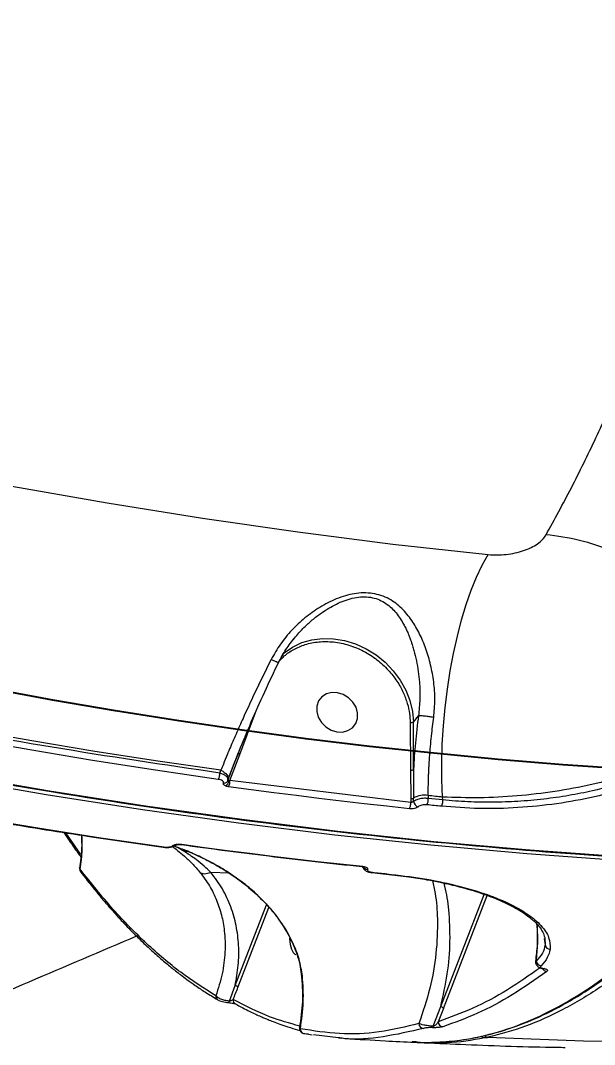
# Model space of a CAD drawing. Header units: millimetres. Extents: x -5609 to 5139, y -3980 to 3221.
# Drawn here: x 2401.5 to 2520.1, y -671.4 to -459.9 of the extents above; entities that cross this region are included whole.
import ezdxf

# ---------------------------------------------------------------- set-up
doc = ezdxf.new("R2010")
doc.units = ezdxf.units.MM
for name, color, linetype in [('DIKOM_ОБЪЕКТ', 7, 'Continuous'), ('DIKOM_РАЗМЕР_ЗОНА', 7, 'Continuous'), ('DIKOM_РАЗМЕР_ОБЪЕКТА', 7, 'Continuous')]:
    doc.layers.add(name, color=color, linetype=linetype)
doc.styles.add('style1', font='arial.ttf', dxfattribs={"width": 0.8})
doc.dimstyles.new('1-50', dxfattribs={"dimtxt": 300, "dimasz": 200, "dimexe": 100, "dimexo": 0, "dimgap": 100, "dimtad": 1, "dimtxsty": 'style1', "dimcen": 200, "dimclrd": 7, "dimclre": 7, "dimclrt": 7, "dimadec": 1, "dimazin": 2, "dimtfac": 1, "dimtmove": 0, "dimatfit": 2, "dimfxl": 0, "dimlwd": 25, "dimlwe": 18, "dimarcsym": 0})

# ---------------------------------------------------------------- blocks, each defined once
blk = doc.blocks.new('A$Cc336a1e3')
at = {"color": 8, "linetype": 'Continuous', "lineweight": 15}
for p, q in [((5266.99, 661.42), (5270.22, 670.09)), ((5234.16, 640.75), (5231, 645.28)), ((5264.8, 636.89), (5260.98, 637.07)), ((5308.47, 609.36), (5317.48, 632.53)), ((5309.04, 608.98), (5318.1, 632.29)), ((5266, 613.72), (5272.49, 630.4)), ((5266.58, 613.34), (5272.99, 629.82)), ((5328.44, 625.98), (5328.36, 626.34)), ((5328.44, 625.98), (5328.39, 626.36)), ((5329.87, 623.45), (5330.05, 622.09)), ((5329.99, 623.44), (5330.05, 622.09)), ((5318.07, 602.87), (5317.54, 602.89))]:
    blk.add_line(p, q, dxfattribs=at)
at = {"color": 7, "linetype": 'Continuous', "lineweight": 15}
for p, q in [((5302.82, 668.12), (5303.87, 669.42)), ((5302.85, 658.33), (5302.82, 668.12)), ((5303.88, 669.42), (5303.87, 669.42)), ((5302.18, 667.98), (5302.21, 658.2)), ((5264.57, 656.25), (5266.7, 661.84)), ((5264.94, 656.07), (5266.99, 661.42)), ((5262.84, 657.58), (5263.05, 658.15)), ((5302.21, 658.2), (5302.27, 652.33)), ((5302.85, 658.33), (5302.88, 652.43)), ((5264.49, 656.04), (5264.44, 655.95)), ((5264.5, 656.06), (5264.49, 656.28)), ((5264.57, 656.25), (5264.5, 656.06)), ((5264.94, 656.07), (5264.68, 655.99)), ((5302.28, 651.52), (5264.94, 656.07)), ((5302.27, 652.33), (5302.28, 651.52)), ((5302.88, 651.73), (5302.88, 652.43)), ((5305.89, 652.93), (5305.9, 652.34)), ((5308.91, 652.03), (5305.9, 652.34)), ((5308.91, 652.03), (5308.84, 652.63)), ((5292.25, 638.26), (5292.2, 638.27)), ((5294.24, 637.03), (5297.18, 636.73)), ((5328.28, 626.7), (5328.35, 626.11)), ((5264.81, 610.5), (5266, 613.72)), ((5306.95, 605.31), (5308.47, 609.36)), ((5309.04, 608.98), (5307.97, 606.24)), ((5279.96, 603.89), (5281.89, 603.56)), ((5281.17, 603.68), (5280.34, 603.78)), ((5287.35, 602.93), (5282.22, 603.55)), ((5287.34, 602.89), (5287.96, 602.85)), ((5303.35, 602.09), (5302.59, 602.11)), ((5303.07, 602), (5303.63, 601.99))]:
    blk.add_line(p, q, dxfattribs=at)
at = {"color": 7, "linetype": 'Continuous', "lineweight": 15, "flags": 128}
for points in [[(4948.63, 800.16), (4967.56, 792.14), (4986.58, 784.43), (5005.69, 777.04), (5024.88, 769.95), (5044.15, 763.19), (5063.49, 756.74), (5082.88, 750.61), (5102.34, 744.81), (5121.84, 739.33), (5141.39, 734.18), (5160.98, 729.35), (5180.59, 724.85), (5200.24, 720.69), (5219.9, 716.85), (5239.57, 713.35), (5259.25, 710.19), (5278.93, 707.36), (5298.61, 704.86), (5318.27, 702.7)], [(5365.81, 638.33), (5346.04, 639.44), (5326.24, 640.89), (5306.41, 642.67), (5286.57, 644.78), (5266.71, 647.22), (5246.84, 649.99), (5226.97, 653.1), (5207.11, 656.53), (5187.26, 660.29), (5167.42, 664.38), (5147.61, 668.79), (5127.82, 673.53), (5108.07, 678.6), (5088.36, 683.98), (5068.7, 689.69), (5049.09, 695.71), (5029.53, 702.05), (5010.05, 708.7), (4990.63, 715.67), (4971.29, 722.94), (4952.03, 730.53)], [(4952.69, 731.35), (4971.95, 723.76), (4991.29, 716.49), (5010.71, 709.52), (5030.2, 702.87), (5049.75, 696.53), (5069.36, 690.51), (5089.02, 684.8), (5108.73, 679.42), (5128.49, 674.35), (5148.27, 669.61), (5168.08, 665.2), (5187.92, 661.11), (5207.77, 657.35), (5227.64, 653.92), (5247.5, 650.81), (5267.37, 648.04), (5287.23, 645.6), (5307.08, 643.49), (5326.9, 641.71), (5346.7, 640.26), (5366.47, 639.15)], [(5308.84, 652.63), (5308.71, 656.17), (5308.7, 659.82), (5308.81, 663.56), (5309.05, 667.35), (5309.4, 671.15), (5309.87, 674.93), (5310.45, 678.66), (5311.13, 682.3), (5311.92, 685.82), (5312.8, 689.19), (5313.76, 692.37), (5314.8, 695.34), (5315.9, 698.06), (5317.06, 700.53), (5318.27, 702.7)], [(5263.05, 658.15), (5250.04, 660.03), (5237.03, 662.06), (5224.03, 664.23), (5211.02, 666.54), (5198.02, 668.99), (5185.03, 671.59), (5172.05, 674.32), (5159.07, 677.19)], [(5262.53, 656.29), (5249.54, 658.17), (5236.55, 660.2), (5223.56, 662.37), (5210.57, 664.68), (5197.59, 667.13), (5184.61, 669.72), (5171.64, 672.45), (5158.68, 675.32)], [(5282.89, 671.43), (5282.87, 670.27), (5283.19, 669.11), (5283.82, 668.03), (5284.72, 667.13), (5285.81, 666.46), (5287, 666.1), (5288.2, 666.06), (5289.31, 666.35), (5290.24, 666.95), (5290.91, 667.8), (5291.27, 668.85), (5291.3, 670), (5290.98, 671.16), (5290.34, 672.24), (5289.44, 673.15), (5288.35, 673.81), (5287.16, 674.18), (5285.96, 674.22), (5284.85, 673.93), (5283.92, 673.33), (5283.25, 672.47), (5282.89, 671.43)], [(5147.41, 661.37), (5160.37, 658.51), (5173.34, 655.78), (5186.31, 653.19), (5199.3, 650.74), (5212.28, 648.43), (5225.27, 646.26), (5238.27, 644.23), (5251.26, 642.34)], [(5263.05, 658.15), (5263.43, 657.95), (5263.77, 657.72), (5264.06, 657.48), (5264.3, 657.22), (5264.47, 656.96), (5264.57, 656.71), (5264.61, 656.47), (5264.57, 656.25)], [(5302, 650.22), (5297.34, 650.73), (5292.67, 651.25), (5288, 651.79), (5283.33, 652.35), (5278.65, 652.93), (5273.98, 653.52), (5269.31, 654.14), (5264.64, 654.77)], [(5308.84, 652.63), (5308.47, 652.67), (5308.11, 652.71), (5307.74, 652.75), (5307.37, 652.78), (5307, 652.82), (5306.63, 652.86), (5306.26, 652.9), (5305.89, 652.93)], [(5308.64, 650.73), (5308.27, 650.77), (5307.89, 650.81), (5307.51, 650.85), (5307.13, 650.88), (5306.76, 650.92), (5306.38, 650.96), (5306, 651), (5305.63, 651.04)], [(5255.02, 642.88), (5259.69, 642.24), (5264.37, 641.63), (5269.04, 641.03), (5273.71, 640.46), (5278.38, 639.9), (5283.05, 639.36), (5287.72, 638.83), (5292.39, 638.33)], [(5294.35, 637.1), (5294.73, 637.06), (5295.11, 637.02), (5295.48, 636.98), (5295.86, 636.94), (5296.24, 636.9), (5296.61, 636.86), (5296.99, 636.83), (5297.37, 636.79)], [(5318.23, 603.04), (5337.98, 602.31), (5357.73, 601.95), (5377.48, 601.95), (5397.21, 602.32), (5416.92, 603.05), (5436.61, 604.15), (5456.27, 605.61), (5475.9, 607.44), (5495.48, 609.63), (5515.01, 612.18), (5534.49, 615.1), (5553.91, 618.37), (5573.27, 622.01), (5592.55, 626.01), (5592.69, 626.03)], [(5277.24, 623.53), (5277.25, 623.39), (5277.38, 622.22), (5277.62, 621.25), (5277.96, 620.55), (5278.37, 620.18), (5278.57, 620.13)], [(5262.49, 610.73), (5262.38, 610.8), (5262.37, 610.81)], [(5266.12, 609.88), (5266.07, 609.9), (5266.06, 609.91)]]:
    blk.add_lwpolyline(points, dxfattribs=at)
at = {"color": 8, "linetype": 'Continuous', "lineweight": 15, "flags": 128}
for points in [[(5275.76, 682.13), (5276.11, 682.43), (5277.83, 683.61), (5279.75, 684.51), (5281.84, 685.11), (5284.04, 685.38), (5286.31, 685.33), (5288.6, 684.95), (5290.87, 684.25), (5293.05, 683.26), (5295.11, 681.98), (5297, 680.45), (5298.68, 678.7), (5300.11, 676.77), (5301.26, 674.7), (5302.1, 672.54), (5302.63, 670.33), (5302.82, 668.12)], [(5254.25, 642.91), (5254.27, 642.85), (5254.29, 642.83), (5254.3, 642.82)], [(5329.84, 617.22), (5329.7, 617.19), (5329.64, 617.2)]]:
    blk.add_lwpolyline(points, dxfattribs=at)
at = {"color": 7, "linetype": 'Continuous', "lineweight": 15}
for centre, radius, start, end in [((5325.83, 659.06), 47.91, 67.9378, 84.7159), ((5302.39, 658.96), 0.776, 257.094, 306.7249), ((5263.33, 656.13), 1.36, 299.1014, 354.1106), ((5264.81, 656.21), 0.253, 170.3221, 236.6829), ((5262.49, 655.96), 2.45, 331.0065, 2.5652), ((5302.44, 653.18), 0.872, 259.0004, 300.0601), ((5305.06, 648.66), 4.36, 78.9848, 120.0802), ((5304.09, 651.81), 1.21, 183.7751, 257.0348), ((5303.57, 652.14), 2.33, 331.7554, 4.7908), ((5297.25, 636.86), 0.143, 244.0533, 329.1755), ((5331.04, 622.22), 0.999, 187.2774, 272.8266), ((5329.27, 618.87), 1.06, 185.9864, 266.9635), ((5266, 613.08), 0.637, 24.1323, 89.4186), ((5308.46, 608.72), 0.638, 24.1515, 89.4077), ((5304.99, 605.87), 1.01, 180.8149, 264.605), ((5306.36, 605.36), 0.593, 325.7613, 355.9062), ((5308.99, 606.22), 1.02, 178.7758, 264.6711), ((5280.39, 604.67), 0.885, 240.7163, 266.4723)]:
    blk.add_arc(centre, radius, start, end, dxfattribs=at)
at = {"color": 8, "linetype": 'Continuous', "lineweight": 15}
for centre, radius, start, end in [((5267.15, 661.9), 0.504, 199.7352, 250.8312), ((5292.25, 638.42), 0.163, 271.6045, 327.1306), ((5293.4, 638.79), 1.08, 211.3905, 268.1043), ((5330.46, 617.69), 1.06, 205.8784, 265.3626), ((5262.97, 611.52), 0.931, 175.4451, 230.2067), ((5266.51, 610.72), 0.925, 172.6262, 240.5128), ((5280.45, 604.74), 0.978, 177.695, 239.7271)]:
    blk.add_arc(centre, radius, start, end, dxfattribs=at)
at = {"color": 7, "linetype": 'Continuous', "lineweight": 15}
for points, knots in [([(5330.24, 706.77), (5331.99, 709.97), (5335.49, 716.35), (5340.55, 726.69), (5345.46, 737.52), (5350.2, 748.89), (5354.37, 759.71), (5358, 769.81), (5361.14, 779.06), (5364.17, 788.51), (5367.09, 798.16), (5369.9, 807.98), (5372.59, 817.96), (5375.9, 831), (5379.69, 847.28), (5383.77, 866.94), (5387.43, 886.86), (5390.21, 904.14), (5392.3, 918.59), (5393.83, 930.13), (5395.22, 941.68), (5396.49, 953.21), (5397.62, 964.73), (5398.62, 976.21), (5399.58, 988.67), (5400.45, 1002.1), (5401.19, 1016.47), (5401.74, 1030.71), (5402.1, 1044.8), (5402.28, 1058.71), (5402.28, 1072.7), (5402.09, 1086.75), (5401.71, 1100.83), (5401.15, 1114.67), (5400.42, 1128.26), (5399.51, 1141.58), (5398.24, 1157.12), (5396.48, 1174.71), (5394.08, 1194.1), (5391.32, 1212.76), (5388.19, 1230.8), (5384.71, 1248.19), (5380.83, 1265.02), (5376.62, 1281.23), (5373.52, 1291.41), (5371.96, 1296.5)], [0, 0, 0, 0, 0.025182, 0.050256, 0.075225, 0.100087, 0.124843, 0.143028, 0.161119, 0.179116, 0.197018, 0.214827, 0.232542, 0.250163, 0.282871, 0.315161, 0.347035, 0.378492, 0.396282, 0.413936, 0.431453, 0.448835, 0.466081, 0.48319, 0.500164, 0.52159, 0.542805, 0.563806, 0.584596, 0.605174, 0.625539, 0.646846, 0.667953, 0.688858, 0.709563, 0.730066, 0.750369, 0.782153, 0.81358, 0.844649, 0.875361, 0.906467, 0.937368, 0.968702, 1, 1, 1, 1]), ([(5454.18, 1256.31), (5455.3, 1250.24), (5457.53, 1238.09), (5460.43, 1219.09), (5463, 1199.56), (5465.18, 1179.51), (5466.95, 1159.46), (5468.32, 1139.48), (5469.32, 1119.65), (5469.86, 1103.1), (5470.12, 1089.99), (5470.23, 1080.4), (5470.26, 1070.76), (5470.21, 1061.1), (5470.04, 1047.81), (5469.61, 1030.77), (5468.73, 1009.9), (5467.47, 988.75), (5465.82, 967.39), (5463.82, 946.37), (5461.49, 925.74), (5458.84, 905.56), (5456.5, 889.93), (5454.69, 878.78), (5453.55, 872.03), (5452.36, 865.3), (5451.13, 858.59), (5449.86, 851.9), (5448.55, 845.23), (5446.37, 834.58), (5443.19, 820.04), (5438.81, 801.88), (5434.09, 784.05), (5429.02, 766.62), (5423.74, 750.04), (5418.26, 734.33), (5412.62, 719.51), (5407.91, 708.2), (5404.28, 700.02), (5401.84, 694.71), (5399.35, 689.51), (5396.83, 684.42), (5394.26, 679.44), (5390.34, 672.13), (5384.98, 662.83), (5378.1, 652.1), (5371.04, 642.29), (5363.82, 633.46), (5356.46, 625.64), (5348.97, 618.86), (5341.39, 613.15), (5333.72, 608.58), (5325.99, 605.07), (5320.82, 603.72), (5318.23, 603.04)], [0, 0, 0, 0, 0.024819, 0.049681, 0.074585, 0.099531, 0.12452, 0.147882, 0.17128, 0.194715, 0.205777, 0.216847, 0.227925, 0.239011, 0.250105, 0.273561, 0.297359, 0.321499, 0.345981, 0.370806, 0.394284, 0.418061, 0.442135, 0.45031, 0.458518, 0.466761, 0.475037, 0.483347, 0.49169, 0.500068, 0.523695, 0.547624, 0.571855, 0.596389, 0.621225, 0.644678, 0.668395, 0.692375, 0.701869, 0.711403, 0.720978, 0.730593, 0.74025, 0.749946, 0.774408, 0.798991, 0.823695, 0.848519, 0.873464, 0.89853, 0.923716, 0.949023, 0.974451, 1, 1, 1, 1]), ([(4765.74, 823.51), (4767.12, 822.69), (4769.48, 821.3), (4772.54, 819.52), (4774.91, 818.14), (4778.55, 816.03), (4785.51, 812.03), (4798.99, 804.42), (4816.76, 794.71), (4837.11, 784.04), (4861.96, 771.49), (4892.26, 757.04), (4926.85, 741.74), (4960.47, 727.94), (4993.03, 715.55), (5025.81, 704.05), (5058.97, 693.37), (5092.49, 683.54), (5126.35, 674.6), (5160.32, 666.62), (5194.35, 659.59), (5229.57, 653.32), (5265.93, 647.93), (5301.91, 643.74), (5330.19, 641.27), (5346.58, 640.17), (5352.58, 639.81), (5354.34, 639.71), (5356.3, 639.6), (5358.83, 639.46), (5362.24, 639.27), (5364.82, 639.15), (5366.27, 639.08)], [0, 0, 0, 0, 0.007395, 0.012651, 0.01635, 0.020071, 0.032042, 0.053428, 0.091616, 0.125713, 0.15981, 0.220696, 0.281581, 0.335944, 0.390306, 0.444669, 0.499032, 0.554384, 0.609735, 0.665086, 0.720438, 0.77579, 0.836676, 0.897563, 0.951144, 0.97472, 0.977721, 0.980527, 0.983306, 0.987344, 0.992909, 1, 1, 1, 1]), ([(5318.27, 702.7), (5318.88, 702.66), (5320.1, 702.58), (5322, 702.7), (5323.86, 703), (5325.61, 703.48), (5327.18, 704.12), (5328.52, 704.9), (5329.59, 705.79), (5330.03, 706.44), (5330.24, 706.77)], [0, 0, 0, 0, 0.129652, 0.258112, 0.38552, 0.510893, 0.635314, 0.757503, 0.879212, 1, 1, 1, 1]), ([(5307.04, 669.09), (5307.15, 670.31), (5307.36, 672.77), (5307.09, 676.43), (5306.45, 679.94), (5305.47, 683.26), (5304.17, 686.35), (5302.54, 689.17), (5300.49, 691.66), (5298.31, 693.35), (5296.19, 694.28), (5294.42, 694.71), (5292.55, 694.83), (5290.64, 694.65), (5288.74, 694.21), (5286.91, 693.57), (5285.15, 692.75), (5282.94, 691.51), (5280.39, 689.68), (5277.66, 687.12), (5275.27, 684.26), (5274.05, 682.1), (5273.44, 681.03)], [0, 0, 0, 0, 0.060849, 0.122027, 0.182972, 0.244653, 0.306473, 0.368867, 0.431755, 0.495552, 0.528769, 0.560444, 0.592788, 0.62531, 0.656247, 0.689522, 0.721149, 0.752629, 0.815303, 0.877013, 0.938732, 1, 1, 1, 1]), ([(5274.82, 680.1), (5275.29, 681.01), (5276.23, 682.83), (5277.48, 684.46), (5278.1, 685.28)], [0, 0, 0, 0, 0.496522, 1, 1, 1, 1]), ([(5273.44, 681.03), (5272.8, 679.75), (5271.52, 677.18), (5269.63, 673.25), (5268.17, 670.07), (5267.08, 667.66), (5266.37, 666.04), (5265.68, 664.47), (5265.01, 662.9), (5264.3, 661.23), (5263.64, 659.62), (5263.22, 658.57), (5263.05, 658.15)], [0, 0, 0, 0, 0.162667, 0.327658, 0.49978, 0.569176, 0.640972, 0.711064, 0.777183, 0.851699, 0.939188, 1, 1, 1, 1]), ([(5264.6, 656.36), (5265.32, 658.25), (5266.77, 662.04), (5269.32, 668.12), (5272.08, 674.34), (5274.06, 678.49), (5275.05, 680.56)], [0, 0, 0, 0, 0.250244, 0.499809, 0.750853, 1, 1, 1, 1]), ([(5262.84, 657.58), (5251.3, 659.29), (5228.22, 662.72), (5193.61, 669.06), (5170.59, 674.09), (5159.08, 676.6)], [0, 0, 0, 0, 0.333328, 0.666673, 1, 1, 1, 1]), ([(5302.82, 668.12), (5302.79, 668.09), (5302.73, 668.04), (5302.57, 667.99), (5302.37, 667.96), (5302.24, 667.97), (5302.18, 667.98)], [0, 0, 0, 0, 0.250007, 0.499908, 0.749762, 1, 1, 1, 1]), ([(5303.87, 669.42), (5303.64, 667.54), (5303.18, 663.79), (5302.96, 660.15), (5302.85, 658.33)], [0, 0, 0, 0, 0.501782, 1, 1, 1, 1]), ([(5307.04, 669.09), (5306.73, 669.13), (5306.25, 669.2), (5305.6, 669.28), (5304.99, 669.35), (5304.46, 669.4), (5304.07, 669.42), (5303.94, 669.42), (5303.88, 669.42)], [0, 0, 0, 0, 0.239267, 0.368256, 0.500147, 0.733949, 0.865048, 1, 1, 1, 1]), ([(5305.89, 652.93), (5305.89, 652.93), (5305.89, 652.93), (5305.89, 652.94), (5305.89, 652.94), (5305.89, 652.94), (5305.89, 652.96), (5305.89, 653.04), (5305.89, 653.35), (5305.9, 654.05), (5305.92, 655.26), (5305.95, 656.54), (5306, 657.71), (5306.04, 658.57), (5306.09, 659.37), (5306.13, 660.11), (5306.22, 661.34), (5306.35, 663.03), (5306.56, 665.17), (5306.79, 667.18), (5306.96, 668.47), (5307.04, 669.09)], [0, 0, 0, 0, 0.000007, 0.000021, 0.000078, 0.000278, 0.001048, 0.004041, 0.01587, 0.062901, 0.141095, 0.250448, 0.308203, 0.36196, 0.411716, 0.457472, 0.499225, 0.637929, 0.767624, 0.888317, 1, 1, 1, 1]), ([(5365.83, 664.18), (5364.16, 662.94), (5360.82, 660.45), (5354.62, 657.29), (5347.75, 654.65), (5340.28, 652.59), (5332.45, 651.15), (5324.42, 650.35), (5316.37, 650.14), (5311.22, 650.53), (5308.64, 650.73)], [0, 0, 0, 0, 0.125029, 0.249835, 0.375001, 0.499594, 0.624844, 0.749303, 0.874745, 1, 1, 1, 1]), ([(5364.91, 665.2), (5363.79, 664.5), (5361.59, 663.1), (5357.8, 661.19), (5353.02, 659.13), (5347.03, 657.06), (5339.73, 655.14), (5332.08, 653.7), (5324.26, 652.79), (5316.4, 652.36), (5311.37, 652.54), (5308.84, 652.63)], [0, 0, 0, 0, 0.085293, 0.168532, 0.249716, 0.375479, 0.499384, 0.624224, 0.749129, 0.873718, 1, 1, 1, 1]), ([(5364.91, 665.2), (5363.27, 663.98), (5360, 661.54), (5353.97, 658.46), (5347.25, 655.86), (5340.81, 654.08), (5334.9, 652.9), (5329.72, 652.16), (5324.47, 651.7), (5319.23, 651.52), (5314.03, 651.59), (5310.63, 651.88), (5308.91, 652.03)], [0, 0, 0, 0, 0.12492, 0.249631, 0.372714, 0.49926, 0.58008, 0.663353, 0.749097, 0.83025, 0.91388, 1, 1, 1, 1]), ([(5147.28, 661.31), (5152.95, 660.04), (5164.58, 657.45), (5182.18, 653.86), (5200.06, 650.45), (5217.97, 647.32), (5234.99, 644.58), (5246.05, 643.01), (5251.12, 642.29)], [0, 0, 0, 0, 0.164357, 0.336446, 0.508671, 0.68102, 0.853491, 1, 1, 1, 1]), ([(5262.53, 656.29), (5262.57, 656.35), (5262.66, 656.49), (5262.76, 656.83), (5262.83, 657.22), (5262.84, 657.46), (5262.84, 657.58)], [0, 0, 0, 0, 0.240569, 0.499968, 0.759358, 1, 1, 1, 1]), ([(5263.58, 655.53), (5263.6, 655.61), (5263.62, 655.78), (5263.39, 656.01), (5263.03, 656.19), (5262.7, 656.25), (5262.53, 656.29)], [0, 0, 0, 0, 0.250094, 0.500056, 0.749934, 1, 1, 1, 1]), ([(5263.99, 654.95), (5263.91, 654.99), (5263.76, 655.06), (5263.62, 655.21), (5263.55, 655.36), (5263.57, 655.47), (5263.58, 655.53)], [0, 0, 0, 0, 0.249542, 0.499665, 0.75024, 1, 1, 1, 1]), ([(5263.58, 655.53), (5263.68, 655.53), (5263.88, 655.53), (5264.16, 655.64), (5264.38, 655.82), (5264.46, 655.98), (5264.5, 656.06)], [0, 0, 0, 0, 0.243996, 0.499974, 0.755906, 1, 1, 1, 1]), ([(5264.68, 655.99), (5264.64, 655.99), (5264.58, 655.98), (5264.52, 655.99), (5264.49, 656.02), (5264.49, 656.05), (5264.5, 656.06)], [0, 0, 0, 0, 0.287581, 0.534586, 0.777227, 1, 1, 1, 1]), ([(5264.64, 654.77), (5264.52, 654.79), (5264.27, 654.83), (5264.08, 654.91), (5263.99, 654.95)], [0, 0, 0, 0, 0.502259, 1, 1, 1, 1]), ([(5302, 650.22), (5302.04, 650.29), (5302.13, 650.43), (5302.22, 650.77), (5302.28, 651.16), (5302.28, 651.41), (5302.28, 651.52)], [0, 0, 0, 0, 0.240509, 0.499993, 0.759438, 1, 1, 1, 1]), ([(5302.88, 651.73), (5302.85, 651.7), (5302.81, 651.66), (5302.72, 651.61), (5302.62, 651.58), (5302.52, 651.55), (5302.4, 651.53), (5302.33, 651.53), (5302.28, 651.52)], [0, 0, 0, 0, 0.209097, 0.344425, 0.499849, 0.655821, 0.791394, 1, 1, 1, 1]), ([(5305.9, 652.34), (5305.64, 652.36), (5305.07, 652.4), (5304.29, 652.31), (5303.71, 652.16), (5303.25, 651.98), (5303.02, 651.82), (5302.88, 651.73)], [0, 0, 0, 0, 0.226889, 0.499337, 0.652317, 0.78687, 1, 1, 1, 1]), ([(5308.64, 650.73), (5308.68, 650.8), (5308.76, 650.94), (5308.86, 651.28), (5308.92, 651.67), (5308.91, 651.91), (5308.91, 652.03)], [0, 0, 0, 0, 0.24064, 0.500045, 0.759411, 1, 1, 1, 1]), ([(5303.81, 650.63), (5303.71, 650.56), (5303.51, 650.42), (5303.05, 650.27), (5302.52, 650.19), (5302.18, 650.21), (5302, 650.22)], [0, 0, 0, 0, 0.250167, 0.500197, 0.750078, 1, 1, 1, 1]), ([(5305.63, 651.04), (5305.45, 651.05), (5305.11, 651.07), (5304.58, 650.99), (5304.12, 650.84), (5303.92, 650.7), (5303.81, 650.63)], [0, 0, 0, 0, 0.249913, 0.499804, 0.749824, 1, 1, 1, 1]), ([(5230.6, 645.34), (5230.98, 644.78), (5231.94, 643.35), (5233.1, 641.66), (5233.91, 640.56), (5234.11, 640.28)], [0, 0, 0, 0, 0.322969, 0.826723, 1, 1, 1, 1]), ([(5234.24, 644.76), (5234.28, 643.85), (5234.38, 641.58), (5234.05, 639.27), (5233.86, 637.9)], [0, 0, 0, 0, 0.403821, 1, 1, 1, 1]), ([(5253.14, 642.61), (5253.2, 642.65), (5253.33, 642.72), (5253.6, 642.81), (5253.91, 642.88), (5254.14, 642.9), (5254.25, 642.91)], [0, 0, 0, 0, 0.249791, 0.500297, 0.75057, 1, 1, 1, 1]), ([(5253.73, 642.72), (5253.73, 642.72), (5253.75, 642.73), (5253.88, 642.77), (5254.07, 642.81), (5254.22, 642.82), (5254.3, 642.82)], [0, 0, 0, 0, 0.23951, 0.486347, 0.740929, 1, 1, 1, 1]), ([(5254.25, 642.91), (5254.38, 642.91), (5254.64, 642.92), (5254.89, 642.89), (5255.02, 642.88)], [0, 0, 0, 0, 0.497725, 1, 1, 1, 1]), ([(5254.3, 642.82), (5254.4, 642.83), (5254.6, 642.83), (5254.79, 642.81), (5254.89, 642.8)], [0, 0, 0, 0, 0.498232, 1, 1, 1, 1]), ([(5254.84, 642.82), (5260.87, 642.01), (5273.33, 640.35), (5285.78, 638.98), (5292.2, 638.27)], [0, 0, 0, 0, 0.484376, 1, 1, 1, 1]), ([(5251.13, 642.27), (5251.39, 642.25), (5251.89, 642.2), (5252.64, 642.28), (5253.27, 642.44), (5253.58, 642.63), (5253.73, 642.72)], [0, 0, 0, 0, 0.278482, 0.53693, 0.777442, 1, 1, 1, 1]), ([(5251.26, 642.34), (5251.44, 642.32), (5251.79, 642.29), (5252.33, 642.33), (5252.82, 642.43), (5253.03, 642.55), (5253.14, 642.61)], [0, 0, 0, 0, 0.250213, 0.500046, 0.75007, 1, 1, 1, 1]), ([(5279.9, 615.68), (5279.71, 616.83), (5279.35, 619.12), (5277.97, 622.67), (5276.09, 626.06), (5273.76, 629.2), (5271.08, 632.05), (5268.15, 634.6), (5265.04, 636.84), (5261.8, 638.79), (5259.06, 640.18), (5256.94, 641.13), (5255.44, 641.74), (5254.14, 642.23), (5253.26, 642.51), (5252.95, 642.55), (5253.13, 642.33), (5254.02, 641.68), (5255.48, 640.49), (5257.09, 638.98), (5258.22, 637.67), (5258.78, 637.02)], [0, 0, 0, 0, 0.061465, 0.122785, 0.183929, 0.245252, 0.306493, 0.368435, 0.430189, 0.492348, 0.555528, 0.587372, 0.619614, 0.65216, 0.684896, 0.717554, 0.749851, 0.813484, 0.876281, 0.938526, 1, 1, 1, 1]), ([(5255.44, 641.74), (5255.71, 641.63), (5256.6, 641.29), (5258.49, 640.46), (5260.87, 639.27), (5263.36, 637.86), (5266.02, 636.13), (5269, 633.88), (5271.96, 631.13), (5274.71, 627.91), (5277.07, 624.33), (5278.58, 620.92), (5279.39, 618.11), (5279.58, 616.75), (5279.66, 616.11)], [0, 0, 0, 0, 0.03204, 0.105302, 0.180821, 0.25811, 0.338202, 0.434788, 0.551175, 0.650118, 0.759896, 0.879411, 0.942821, 1, 1, 1, 1]), ([(5260.97, 637.07), (5260.52, 637.51), (5259.52, 638.47), (5258.06, 639.65), (5257.12, 640.32), (5256.69, 640.62)], [0, 0, 0, 0, 0.309846, 0.681709, 1, 1, 1, 1]), ([(5303.63, 601.99), (5304.53, 601.98), (5306.39, 601.95), (5308.92, 602.09), (5311.38, 602.3), (5313.77, 602.63), (5316.12, 603.06), (5318.47, 603.6), (5322.18, 604.62), (5327.26, 606.45), (5334.28, 609.86), (5341.85, 614.63), (5347.72, 619.27), (5351.33, 622.48), (5352.69, 623.73), (5354, 624.97), (5355.28, 626.22), (5356.58, 627.51), (5358.02, 628.99), (5359.69, 630.76), (5361.68, 632.95), (5363.97, 635.57), (5365.6, 637.55), (5366.47, 638.59)], [0, 0, 0, 0, 0.038792, 0.080057, 0.118722, 0.156275, 0.193367, 0.230406, 0.26742, 0.369176, 0.470923, 0.600403, 0.729871, 0.752659, 0.774944, 0.79614, 0.816247, 0.83728, 0.8593, 0.886587, 0.919173, 0.95702, 1, 1, 1, 1]), ([(5233.89, 638.09), (5233.88, 638.01), (5233.87, 637.84), (5233.91, 637.59), (5234, 637.34), (5234.1, 637.19), (5234.15, 637.12)], [0, 0, 0, 0, 0.250145, 0.50183, 0.75279, 1, 1, 1, 1]), ([(5262.04, 611.6), (5259.61, 613.13), (5254.76, 616.2), (5247.67, 622.26), (5240.72, 629.28), (5236.24, 634.91), (5234, 637.72)], [0, 0, 0, 0, 0.25035, 0.5, 0.749649, 1, 1, 1, 1]), ([(5234.16, 637.11), (5234.85, 636.21), (5236.13, 634.56), (5237.88, 632.41), (5239.29, 630.74), (5240.45, 629.42), (5241.48, 628.27), (5242.97, 626.64), (5244.97, 624.56), (5247.35, 622.23), (5249.61, 620.16), (5251.69, 618.37), (5253.38, 616.99), (5254.82, 615.88), (5256.17, 614.87), (5257.9, 613.64), (5260, 612.23), (5261.54, 611.31), (5262.37, 610.81)], [0, 0, 0, 0, 0.077818, 0.142466, 0.194001, 0.233016, 0.2692, 0.306064, 0.395025, 0.484332, 0.560112, 0.634757, 0.702824, 0.737101, 0.783772, 0.843114, 0.91517, 1, 1, 1, 1]), ([(5260.97, 637.07), (5260.84, 637.01), (5260.53, 636.86), (5259.98, 636.74), (5259.33, 636.73), (5258.97, 636.92), (5258.78, 637.02)], [0, 0, 0, 0, 0.166893, 0.392924, 0.675457, 1, 1, 1, 1]), ([(5258.78, 637.02), (5259.45, 636.12), (5260.8, 634.31), (5262.23, 631.36), (5263.25, 628.27), (5263.9, 624.7), (5264.01, 620.65), (5263.46, 616.14), (5262.51, 613.12), (5262.04, 611.6)], [0, 0, 0, 0, 0.125125, 0.250211, 0.374969, 0.500435, 0.667482, 0.833342, 1, 1, 1, 1]), ([(5260.97, 637.07), (5260.97, 637.07), (5260.98, 637.07), (5260.98, 637.07), (5260.98, 637.07), (5260.98, 637.07)], [0, 0, 0, 0, 0.21161, 0.431792, 1, 1, 1, 1]), ([(5266, 613.72), (5266.26, 615.12), (5266.76, 617.92), (5266.8, 622.06), (5266.31, 626.11), (5265.19, 630), (5263.5, 633.72), (5261.82, 635.95), (5260.98, 637.07)], [0, 0, 0, 0, 0.165685, 0.331837, 0.499077, 0.665874, 0.832843, 1, 1, 1, 1]), ([(5292.25, 638.26), (5292.29, 638.25), (5292.37, 638.24), (5292.45, 638.23), (5292.49, 638.22), (5292.49, 638.23), (5292.49, 638.24)], [0, 0, 0, 0, 0.282295, 0.57749, 0.891313, 1, 1, 1, 1]), ([(5292.38, 638.24), (5292.4, 638.16), (5292.46, 637.88), (5292.81, 637.51), (5293.41, 637.16), (5293.94, 637.07), (5294.22, 637.02)], [0, 0, 0, 0, 0.111852, 0.373759, 0.674875, 1, 1, 1, 1]), ([(5292.39, 638.33), (5292.55, 638.31), (5292.87, 638.26), (5293.21, 638.11), (5293.41, 637.92), (5293.38, 637.78), (5293.37, 637.71)], [0, 0, 0, 0, 0.24983, 0.499806, 0.749766, 1, 1, 1, 1]), ([(5293.37, 637.71), (5293.36, 637.64), (5293.33, 637.5), (5293.53, 637.32), (5293.87, 637.17), (5294.19, 637.12), (5294.35, 637.1)], [0, 0, 0, 0, 0.250294, 0.500228, 0.75017, 1, 1, 1, 1]), ([(5297.18, 636.73), (5298.77, 636.55), (5301.65, 636.23), (5305.36, 635.63), (5308.18, 635.09), (5310.41, 634.59), (5313.3, 633.88), (5316.89, 632.82), (5320.86, 631.3), (5324.18, 629.65), (5326.28, 628.27), (5327.55, 627.22), (5328.37, 626.44), (5329.12, 625.52), (5329.77, 624.45), (5329.93, 623.72), (5330.02, 623.34)], [0, 0, 0, 0, 0.086069, 0.156674, 0.212425, 0.25473, 0.295228, 0.398931, 0.503377, 0.608636, 0.711851, 0.751756, 0.793886, 0.850365, 0.922295, 1, 1, 1, 1]), ([(5297.37, 636.79), (5299.85, 636.49), (5304.82, 635.9), (5311.56, 634.5), (5317.54, 632.78), (5322.58, 630.75), (5326.57, 628.5), (5329.38, 626.11), (5331.04, 623.64), (5331.08, 622.03), (5331.09, 621.22)], [0, 0, 0, 0, 0.124867, 0.249534, 0.374624, 0.499171, 0.624464, 0.74898, 0.874563, 1, 1, 1, 1]), ([(5328.33, 626.38), (5328.4, 624.99), (5328.52, 622.46), (5328.19, 619.89), (5328.04, 618.74)], [0, 0, 0, 0, 0.554055, 1, 1, 1, 1]), ([(5328.22, 618.76), (5328.34, 619.98), (5328.6, 622.41), (5328.49, 624.79), (5328.44, 625.98)], [0, 0, 0, 0, 0.501034, 1, 1, 1, 1]), ([(5330.05, 622.09), (5329.92, 621.52), (5329.65, 620.37), (5328.69, 619.3), (5328.22, 618.76)], [0, 0, 0, 0, 0.500007, 1, 1, 1, 1]), ([(5331.09, 621.22), (5330.95, 620.63), (5330.68, 619.46), (5329.7, 618.36), (5329.21, 617.82)], [0, 0, 0, 0, 0.499996, 1, 1, 1, 1]), ([(5328.08, 618.74), (5328.08, 618.63), (5328.06, 618.36), (5328.19, 618.04), (5328.42, 617.75), (5328.72, 617.52), (5329.12, 617.31), (5329.47, 617.24), (5329.64, 617.2)], [0, 0, 0, 0, 0.14603, 0.358881, 0.493872, 0.648434, 0.81987, 1, 1, 1, 1]), ([(5329.21, 617.82), (5329.17, 617.76), (5329.08, 617.64), (5329.13, 617.47), (5329.32, 617.35), (5329.58, 617.26), (5329.76, 617.24), (5329.84, 617.22)], [0, 0, 0, 0, 0.249467, 0.499444, 0.749399, 0.875006, 1, 1, 1, 1]), ([(5279.67, 616.17), (5279.82, 614.27), (5280.12, 610.59), (5279.56, 606.81), (5279.3, 604.99)], [0, 0, 0, 0, 0.518232, 1, 1, 1, 1]), ([(5279.48, 604.78), (5279.74, 606.62), (5280.27, 610.3), (5280.02, 613.89), (5279.9, 615.68)], [0, 0, 0, 0, 0.501433, 1, 1, 1, 1]), ([(5330.38, 616.64), (5327.99, 614.96), (5323.23, 611.61), (5316.06, 607.8), (5311.28, 606.07), (5308.89, 605.21)], [0, 0, 0, 0, 0.334707, 0.668039, 1, 1, 1, 1]), ([(5329.84, 617.22), (5329.93, 617.21), (5330.1, 617.18), (5330.36, 617.1), (5330.53, 616.97), (5330.55, 616.8), (5330.44, 616.69), (5330.38, 616.64)], [0, 0, 0, 0, 0.12495, 0.250567, 0.50013, 0.749976, 1, 1, 1, 1]), ([(5265.6, 610.84), (5265.76, 611.25), (5266.09, 612.08), (5266.42, 612.92), (5266.58, 613.34)], [0, 0, 0, 0, 0.499972, 1, 1, 1, 1]), ([(5264.81, 610.5), (5264.65, 610.52), (5264.33, 610.55), (5263.71, 610.68), (5263.02, 610.91), (5262.38, 611.25), (5262.15, 611.48), (5262.04, 611.6)], [0, 0, 0, 0, 0.132667, 0.26427, 0.51832, 0.762566, 1, 1, 1, 1]), ([(5262.49, 610.73), (5262.6, 610.67), (5262.82, 610.56), (5263.34, 610.41), (5263.87, 610.3), (5264.31, 610.23), (5264.54, 610.21), (5264.65, 610.2)], [0, 0, 0, 0, 0.25201, 0.501932, 0.751036, 0.875961, 1, 1, 1, 1]), ([(5264.61, 610.22), (5264.63, 610.21), (5264.65, 610.19), (5264.71, 610.24), (5264.76, 610.34), (5264.79, 610.44), (5264.81, 610.5)], [0, 0, 0, 0, 0.246322, 0.499941, 0.753884, 1, 1, 1, 1]), ([(5264.65, 610.2), (5264.73, 610.19), (5264.9, 610.18), (5265.23, 610.13), (5265.6, 610.06), (5265.91, 609.98), (5266.01, 609.93), (5266.06, 609.91)], [0, 0, 0, 0, 0.124689, 0.250063, 0.500895, 0.752275, 1, 1, 1, 1]), ([(5265.6, 610.84), (5265.5, 610.76), (5265.36, 610.65), (5265.08, 610.54), (5264.92, 610.5), (5264.84, 610.5), (5264.81, 610.5)], [0, 0, 0, 0, 0.574992, 0.815152, 0.9146, 1, 1, 1, 1]), ([(5265.93, 610), (5266.48, 609.7), (5267.5, 609.14), (5268.94, 608.41), (5270.18, 607.82), (5271.21, 607.35), (5272.06, 606.99), (5272.92, 606.63), (5273.96, 606.22), (5275.34, 605.71), (5277.02, 605.14), (5278.4, 604.71), (5279.22, 604.51), (5279.38, 604.47)], [0, 0, 0, 0, 0.123723, 0.231819, 0.324306, 0.401203, 0.462523, 0.51388, 0.593148, 0.694942, 0.819275, 0.966176, 1, 1, 1, 1]), ([(5279.33, 604.99), (5279.32, 604.93), (5279.3, 604.81), (5279.32, 604.62), (5279.38, 604.43), (5279.52, 604.17), (5279.71, 603.98), (5279.91, 603.91), (5279.97, 603.89)], [0, 0, 0, 0, 0.11571, 0.240606, 0.377381, 0.530532, 0.870223, 1, 1, 1, 1]), ([(5303.98, 605.85), (5301.24, 605.2), (5295.76, 603.89), (5287.58, 603.53), (5282.18, 604.36), (5279.48, 604.78)], [0, 0, 0, 0, 0.33351, 0.666489, 1, 1, 1, 1]), ([(5306.95, 605.31), (5306.76, 605.33), (5306.39, 605.36), (5305.7, 605.44), (5304.98, 605.56), (5304.35, 605.71), (5304.1, 605.81), (5303.98, 605.85)], [0, 0, 0, 0, 0.144504, 0.281709, 0.534908, 0.771284, 1, 1, 1, 1]), ([(5306.85, 605.02), (5306.73, 605.03), (5306.49, 605.03), (5306.05, 605.02), (5305.59, 604.98), (5305.17, 604.93), (5304.99, 604.88), (5304.9, 604.86)], [0, 0, 0, 0, 0.125578, 0.251149, 0.501238, 0.750956, 1, 1, 1, 1]), ([(5308.89, 605.21), (5308.8, 605.18), (5308.61, 605.13), (5308.16, 605.07), (5307.68, 605.03), (5307.21, 605.01), (5306.97, 605.02), (5306.85, 605.02)], [0, 0, 0, 0, 0.248954, 0.498751, 0.748855, 0.874358, 1, 1, 1, 1]), ([(5307.97, 606.24), (5307.84, 606.05), (5307.64, 605.78), (5307.31, 605.49), (5307.12, 605.37), (5307.02, 605.33), (5306.97, 605.32), (5306.95, 605.31)], [0, 0, 0, 0, 0.568603, 0.820076, 0.922471, 0.964343, 1, 1, 1, 1]), ([(5288.67, 602.81), (5291.46, 602.63), (5296.26, 602.32), (5301.05, 602.1), (5303.06, 602.01)], [0, 0, 0, 0, 0.581064, 1, 1, 1, 1]), ([(5317.48, 603.39), (5317.54, 603.33), (5317.68, 603.19), (5317.93, 603.06), (5318.12, 603.06), (5318.2, 603.05)], [0, 0, 0, 0, 0.302742, 0.716611, 1, 1, 1, 1]), ([(5305.03, 601.92), (5307.91, 601.79), (5317.05, 601.38), (5326.78, 601.05), (5333.63, 600.96), (5334.22, 600.95)], [0, 0, 0, 0, 0.296136, 0.939475, 1, 1, 1, 1])]:
    blk.add_open_spline(points, degree=3, knots=knots, dxfattribs=at)
at = {"color": 8, "linetype": 'Continuous', "lineweight": 15}
for points, knots in [([(5278.03, 685.15), (5278.33, 685.53), (5279.15, 686.56), (5280.61, 688.03), (5282.37, 689.59), (5284.08, 690.85), (5285.74, 691.88), (5287.31, 692.69), (5288.94, 693.34), (5290.63, 693.8), (5292.34, 694.01), (5294, 693.92), (5295.53, 693.51), (5297.33, 692.61), (5299.12, 690.98), (5300.37, 689.13), (5301.14, 687.7), (5301.57, 686.8), (5301.94, 685.93), (5302.31, 684.94), (5302.64, 683.95), (5303.06, 682.52), (5303.48, 680.78), (5303.86, 678.6), (5304.14, 676), (5304.25, 672.93), (5304, 670.59), (5303.88, 669.42)], [0, 0, 0, 0, 0.029092, 0.077969, 0.123631, 0.169737, 0.204701, 0.239407, 0.274055, 0.308118, 0.341924, 0.37516, 0.408762, 0.44256, 0.511288, 0.581027, 0.603783, 0.626836, 0.651411, 0.669689, 0.699931, 0.721757, 0.769238, 0.816515, 0.8618, 0.931358, 1, 1, 1, 1]), ([(5275.19, 680.77), (5275.51, 681.11), (5276.35, 682.02), (5278.12, 683.19), (5280.51, 684.22), (5283.3, 684.77), (5286.36, 684.75), (5289.52, 684.1), (5292.57, 682.85), (5295.33, 681.08), (5297.65, 678.95), (5299.46, 676.64), (5300.77, 674.29), (5301.61, 672.03), (5302.08, 669.93), (5302.15, 668.61), (5302.18, 667.98)], [0, 0, 0, 0, 0.041262, 0.110854, 0.18585, 0.265484, 0.348531, 0.433408, 0.518278, 0.60133, 0.680964, 0.75596, 0.825552, 0.889391, 0.947464, 1, 1, 1, 1]), ([(5274.94, 680.42), (5274.94, 680.42), (5274.94, 680.4), (5274.77, 680.46), (5274.61, 680.52), (5274.53, 680.55), (5274.33, 680.63), (5273.97, 680.78), (5273.63, 680.94), (5273.44, 681.03)], [0, 0, 0, 0, 0.087836, 0.399166, 0.404286, 0.446955, 0.56672, 0.754949, 1, 1, 1, 1]), ([(5264.49, 656.28), (5264.5, 656.35), (5264.52, 656.57), (5264.2, 656.94), (5263.63, 657.33), (5263.1, 657.5), (5262.84, 657.58)], [0, 0, 0, 0, 0.145306, 0.433394, 0.717877, 1, 1, 1, 1]), ([(5234, 637.72), (5234.18, 639.08), (5234.51, 641.44), (5234.4, 643.75), (5234.35, 644.74)], [0, 0, 0, 0, 0.573417, 1, 1, 1, 1]), ([(5255.02, 642.88), (5254.98, 642.83), (5254.93, 642.78), (5254.89, 642.81), (5254.89, 642.81)], [0, 0, 0, 0, 0.873364, 1, 1, 1, 1]), ([(5251.26, 642.34), (5251.22, 642.3), (5251.17, 642.25), (5251.13, 642.28), (5251.12, 642.28)], [0, 0, 0, 0, 0.840861, 1, 1, 1, 1]), ([(5253.14, 642.61), (5253.23, 642.6), (5253.4, 642.58), (5253.6, 642.63), (5253.69, 642.7), (5253.71, 642.72)], [0, 0, 0, 0, 0.415322, 0.85124, 1, 1, 1, 1]), ([(5256.69, 640.62), (5256.19, 640.94), (5255.22, 641.57), (5254.31, 642.07), (5253.94, 642.29), (5254.01, 642.29), (5254.04, 642.29)], [0, 0, 0, 0, 0.357576, 0.711205, 0.884199, 1, 1, 1, 1]), ([(5234, 637.72), (5233.91, 637.85), (5233.82, 637.98), (5233.89, 638.09), (5233.9, 638.09)], [0, 0, 0, 0, 0.966342, 1, 1, 1, 1]), ([(5234.16, 637.11), (5234.1, 637.2), (5233.99, 637.38), (5234, 637.61), (5234, 637.72)], [0, 0, 0, 0, 0.504201, 1, 1, 1, 1]), ([(5294.35, 637.1), (5294.31, 637.05), (5294.26, 637), (5294.22, 637.03), (5294.22, 637.03)], [0, 0, 0, 0, 0.912416, 1, 1, 1, 1]), ([(5303.07, 602.12), (5303.84, 602.05), (5307.08, 601.75), (5312.86, 602.35), (5320.4, 603.97), (5327.99, 606.8), (5335.6, 610.76), (5343.21, 615.88), (5350.8, 622.17), (5358.36, 629.54), (5363.32, 635.4), (5365.81, 638.33)], [0, 0, 0, 0, 0.036605, 0.155005, 0.273981, 0.393538, 0.513672, 0.634387, 0.755678, 0.87755, 1, 1, 1, 1]), ([(5306.75, 635.4), (5306.96, 634.51), (5307.57, 631.93), (5307.9, 626.92), (5307.64, 620.38), (5306.41, 613.14), (5304.79, 608.29), (5303.98, 605.85)], [0, 0, 0, 0, 0.094563, 0.276417, 0.517415, 0.757998, 1, 1, 1, 1]), ([(5308.47, 609.36), (5308.97, 611.61), (5309.99, 616.12), (5310.53, 622.82), (5310.25, 628.85), (5309.73, 632.88), (5309.2, 634.68), (5309.13, 634.91)], [0, 0, 0, 0, 0.258481, 0.516542, 0.775432, 0.970203, 1, 1, 1, 1]), ([(5245.66, 623.91), (5230.82, 617.6), (5195.23, 602.46), (5139.15, 577.74), (5077.31, 549.9), (5015.51, 521.52), (4953.68, 492.77), (4912.44, 473.52), (4891.79, 463.88)], [0, 0, 0, 0, 0.124506, 0.298581, 0.473182, 0.648291, 0.823909, 1, 1, 1, 1]), ([(5329.02, 617.39), (5326.78, 615.81), (5322.16, 612.57), (5315.14, 608.84), (5310.36, 607.11), (5307.97, 606.24)], [0, 0, 0, 0, 0.321199, 0.660622, 1, 1, 1, 1]), ([(5328.22, 618.76), (5328.13, 618.75), (5328.04, 618.75), (5328.09, 618.74), (5328.09, 618.74)], [0, 0, 0, 0, 0.94754, 1, 1, 1, 1]), ([(5279.9, 615.68), (5279.89, 615.69), (5279.85, 615.73), (5279.73, 615.87), (5279.71, 616.01), (5279.69, 616.12)], [0, 0, 0, 0, 0.104475, 0.315003, 1, 1, 1, 1]), ([(5279.34, 605.36), (5277.26, 605.92), (5272.63, 607.18), (5268.1, 609.54), (5265.6, 610.84)], [0, 0, 0, 0, 0.448592, 1, 1, 1, 1]), ([(5279.48, 604.78), (5279.38, 604.85), (5279.28, 604.92), (5279.33, 604.98), (5279.34, 604.98)], [0, 0, 0, 0, 0.916915, 1, 1, 1, 1]), ([(5304.9, 604.86), (5302.13, 604.22), (5296.62, 602.94), (5290.76, 602.49), (5287.7, 602.88), (5287.35, 602.93)], [0, 0, 0, 0, 0.471366, 0.938983, 1, 1, 1, 1]), ([(5317.54, 602.89), (5314.95, 602.43), (5311.31, 601.77), (5307.71, 601.95), (5306.67, 602)], [0, 0, 0, 0, 0.712217, 1, 1, 1, 1]), ([(5317.54, 602.89), (5317.42, 602.92), (5317.21, 602.95), (5316.98, 603.09), (5316.9, 603.21), (5316.86, 603.25)], [0, 0, 0, 0, 0.469823, 0.793524, 1, 1, 1, 1]), ([(5317.76, 603.18), (5317.73, 603.11), (5317.66, 602.95), (5317.58, 602.92), (5317.54, 602.89)], [0, 0, 0, 0, 0.428971, 1, 1, 1, 1]), ([(5317.55, 603.41), (5317.59, 603.36), (5317.67, 603.24), (5317.91, 603.1), (5318.11, 603.06), (5318.23, 603.04)], [0, 0, 0, 0, 0.220296, 0.538361, 1, 1, 1, 1])]:
    blk.add_open_spline(points, degree=3, knots=knots, dxfattribs=at)
blk = doc.blocks.new('*D3')
at = {"layer": 'Defpoints', "color": 0, "transparency": 16777216}
for p in [(3639.92, 380.08), (-2820.17, -123), (3639.92, -3311)]:
    blk.add_point(p, dxfattribs=at)
at = {"layer": 'DIKOM_РАЗМЕР_ОБЪЕКТА', "color": 7, "lineweight": 18, "transparency": 16777216}
for p, q in [((3639.92, 380.08), (3639.92, -3411)), ((-2820.17, -123), (-2820.17, -3411))]:
    blk.add_line(p, q, dxfattribs=at)
at = {"layer": 'DIKOM_РАЗМЕР_ОБЪЕКТА', "color": 7, "lineweight": 25, "transparency": 16777216}
blk.add_line((-2620.17, -3311), (3439.92, -3311), dxfattribs=at)
at = {"layer": 'DIKOM_РАЗМЕР_ОБЪЕКТА', "color": 7, "transparency": 16777216}
for points in [[(-2620.17, -3277.67), (-2620.17, -3344.33), (-2820.17, -3311)], [(3439.92, -3277.67), (3439.92, -3344.33), (3639.92, -3311)]]:
    blk.add_solid(points, dxfattribs=at)
at = {"layer": 'DIKOM_РАЗМЕР_ОБЪЕКТА', "color": 7, "transparency": 16777216, "insert": (300, -3057.83), "char_height": 300, "attachment_point": 5, "style": 'style1'}
blk.add_mtext('6450', dxfattribs=at)
blk = doc.blocks.new('*D4')
at = {"layer": 'Defpoints', "color": 0, "transparency": 16777216}
for p in [(-4320.17, -436.14), (5138.62, -774.64), (5138.62, -3880)]:
    blk.add_point(p, dxfattribs=at)
at = {"layer": 'DIKOM_РАЗМЕР_ЗОНА', "color": 7, "lineweight": 18, "transparency": 16777216}
for p, q in [((-4320.17, -436.14), (-4320.17, -3980)), ((5138.62, -774.64), (5138.62, -3980))]:
    blk.add_line(p, q, dxfattribs=at)
at = {"layer": 'DIKOM_РАЗМЕР_ЗОНА', "color": 7, "lineweight": 25, "transparency": 16777216}
blk.add_line((-4120.17, -3880), (4938.62, -3880), dxfattribs=at)
at = {"layer": 'DIKOM_РАЗМЕР_ЗОНА', "color": 7, "transparency": 16777216}
for points in [[(-4120.17, -3846.67), (-4120.17, -3913.33), (-4320.17, -3880)], [(4938.62, -3846.67), (4938.62, -3913.33), (5138.62, -3880)]]:
    blk.add_solid(points, dxfattribs=at)
at = {"layer": 'DIKOM_РАЗМЕР_ЗОНА', "color": 7, "transparency": 16777216, "insert": (346.78, -3626.83), "char_height": 300, "attachment_point": 5, "style": 'style1'}
blk.add_mtext('9450', dxfattribs=at)

msp = doc.modelspace()

# ---------------------------------------------------------------- linework, layer by layer
at = {"layer": 'DIKOM_РАЗМЕР_ОБЪЕКТА'}
msp.add_circle((2594.5, 436), 1052.678, dxfattribs=at)

# ---------------------------------------------------------------- block references
at = {"layer": 'DIKOM_ОБЪЕКТ'}
msp.add_blockref('A$Cc336a1e3', (-2820.166, -1272.903), dxfattribs=at)

# ---------------------------------------------------------------- dimensions: what is measured, and where the dimension line sits
at = {"layer": 'DIKOM_РАЗМЕР_ЗОНА'}
dim = msp.add_linear_dim(base=(5138.624, -3880), p1=(-4320.166, -436.141), p2=(5138.624, -774.641), text='9450', dimstyle='1-50', dxfattribs=at)
dim.commit()
dim.dimension.update_dxf_attribs({"geometry": '*D4', "text_midpoint": (346.776, -3880), "dimtype": 160})
at = {"layer": 'DIKOM_РАЗМЕР_ОБЪЕКТА'}
dim = msp.add_linear_dim(base=(3639.915, -3311), p1=(-2820.166, -123), p2=(3639.915, 380.085), text='6450', dimstyle='1-50', dxfattribs=at)
dim.commit()
dim.dimension.update_dxf_attribs({"geometry": '*D3', "text_midpoint": (300, -3311), "dimtype": 160})

doc.saveas('drawing.dxf')
